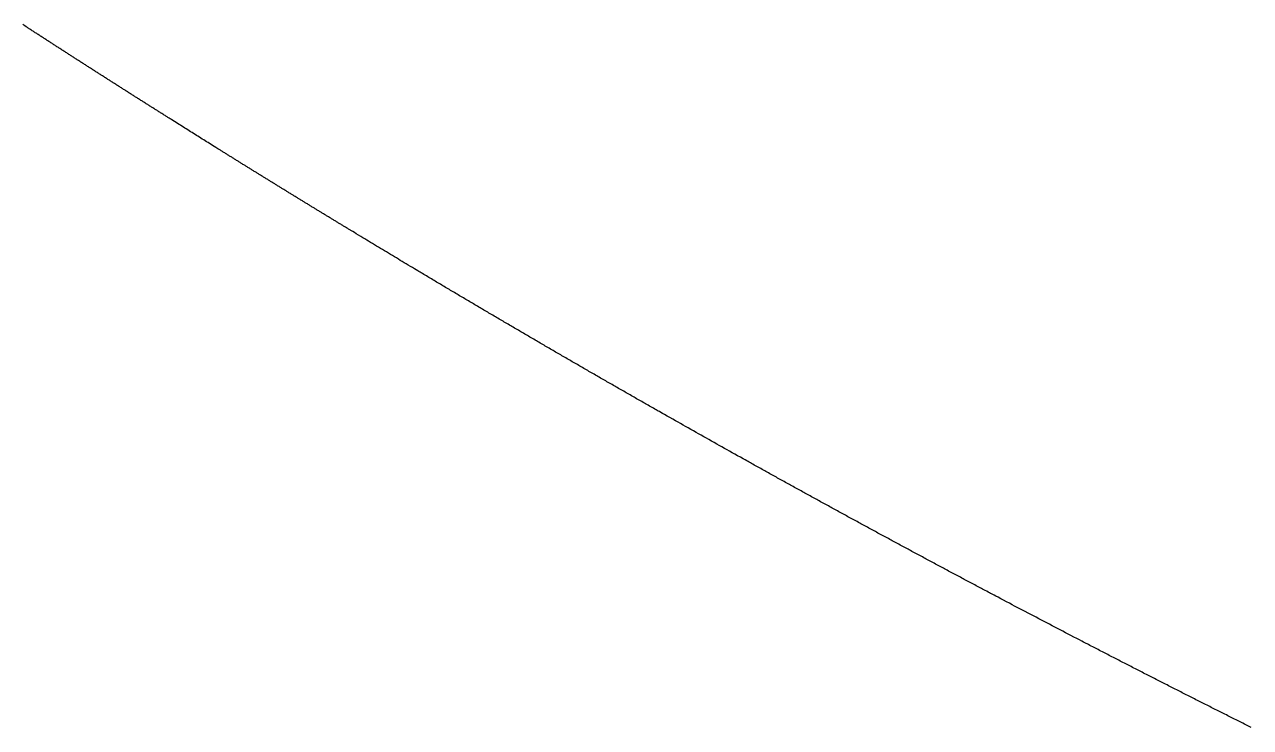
# Model space of a CAD drawing. Header units: millimetres. Extents: x 0 to 610, y 0 to 457.
# Drawn here: x 125.025 to 127.897, y 68.083 to 69.729 of the extents above; entities that cross this region are included whole.
import ezdxf

# ---------------------------------------------------------------- set-up
doc = ezdxf.new("R2010")
doc.units = ezdxf.units.MM
doc.layers.add('CUT_AIRCRAFT', color=7, linetype='Continuous')

msp = doc.modelspace()

# ---------------------------------------------------------------- linework, layer by layer
at = {"layer": 'CUT_AIRCRAFT'}
msp.add_lwpolyline([(127.89892, 68.08282), (127.89568, 68.08444), (127.89244, 68.08606), (127.8892, 68.08768), (127.88596, 68.0893), (127.88272, 68.09092), (127.87948, 68.09254), (127.87624, 68.09417), (127.873, 68.09579), (127.86976, 68.09741), (127.86652, 68.09903), (127.86329, 68.10066), (127.86005, 68.10228), (127.85681, 68.1039), (127.85357, 68.10553), (127.85033, 68.10715), (127.84709, 68.10878), (127.84386, 68.1104), (127.84062, 68.11203), (127.83738, 68.11366), (127.83415, 68.11528), (127.83091, 68.11691), (127.82767, 68.11854), (127.82444, 68.12017), (127.8212, 68.12179), (127.81796, 68.12342), (127.81473, 68.12505), (127.81149, 68.12668), (127.80826, 68.12831), (127.80502, 68.12994), (127.80179, 68.13157), (127.79855, 68.1332), (127.79532, 68.13484), (127.79208, 68.13647), (127.78885, 68.1381), (127.78562, 68.13973), (127.78238, 68.14137), (127.77915, 68.143), (127.77592, 68.14463), (127.77268, 68.14627), (127.76945, 68.1479), (127.76622, 68.14954), (127.76298, 68.15117), (127.75975, 68.15281), (127.75652, 68.15445), (127.75329, 68.15608), (127.75006, 68.15772), (127.74682, 68.15936), (127.74359, 68.16099), (127.74036, 68.16263), (127.73713, 68.16427), (127.7339, 68.16591), (127.73067, 68.16755), (127.72744, 68.16919), (127.72421, 68.17083), (127.72098, 68.17247), (127.71775, 68.17411), (127.71452, 68.17575), (127.71129, 68.17739), (127.70806, 68.17904), (127.70483, 68.18068), (127.7016, 68.18232), (127.69838, 68.18397), (127.69515, 68.18561), (127.69192, 68.18725), (127.68869, 68.1889), (127.68546, 68.19054), (127.68224, 68.19219), (127.67901, 68.19383), (127.67578, 68.19548), (127.67255, 68.19713), (127.66933, 68.19877), (127.6661, 68.20042), (127.66288, 68.20207), (127.65965, 68.20372), (127.65642, 68.20537), (127.6532, 68.20702), (127.64997, 68.20866), (127.64675, 68.21031), (127.64352, 68.21196), (127.6403, 68.21361), (127.63707, 68.21527), (127.63385, 68.21692), (127.63062, 68.21857), (127.6274, 68.22022), (127.62418, 68.22187), (127.62095, 68.22353), (127.61773, 68.22518), (127.6145, 68.22683), (127.61128, 68.22849), (127.60806, 68.23014), (127.60484, 68.2318), (127.60161, 68.23345), (127.59839, 68.23511), (127.59517, 68.23676), (127.59195, 68.23842), (127.58873, 68.24008), (127.58551, 68.24173), (127.58228, 68.24339), (127.57906, 68.24505), (127.57584, 68.24671), (127.57262, 68.24837), (127.5694, 68.25003), (127.56618, 68.25168), (127.56296, 68.25334), (127.55975, 68.255), (127.55653, 68.25666), (127.5533, 68.25833), (127.55007, 68.25999), (127.54684, 68.26166), (127.54363, 68.26332), (127.54043, 68.26498), (127.53725, 68.26662), (127.53406, 68.26827), (127.53084, 68.26993), (127.52755, 68.27163), (127.5242, 68.27337), (127.52086, 68.2751), (127.51765, 68.27676), (127.51468, 68.27829), (127.51199, 68.27969), (127.50923, 68.28112), (127.50598, 68.2828), (127.50182, 68.28496), (127.49646, 68.28774), (127.49019, 68.29099), (127.48343, 68.2945), (127.4766, 68.29805), (127.47005, 68.30146), (127.46374, 68.30474), (127.45756, 68.30795), (127.4514, 68.31116), (127.44517, 68.31441), (127.43888, 68.31769), (127.43255, 68.32099), (127.42621, 68.3243), (127.4199, 68.3276), (127.4136, 68.33089), (127.40732, 68.33418), (127.40104, 68.33746), (127.39476, 68.34075), (127.38848, 68.34404), (127.38219, 68.34734), (127.37587, 68.35065), (127.36955, 68.35397), (127.36322, 68.35729), (127.35694, 68.36059), (127.35072, 68.36386), (127.34458, 68.36709), (127.33842, 68.37033), (127.33213, 68.37365), (127.32559, 68.3771), (127.31876, 68.3807), (127.31201, 68.38426), (127.30576, 68.38756), (127.30046, 68.39036), (127.2964, 68.3925), (127.29329, 68.39414), (127.29069, 68.39552), (127.28815, 68.39686), (127.28534, 68.39835), (127.28227, 68.39997), (127.27907, 68.40167), (127.27585, 68.40337), (127.27271, 68.40504), (127.26963, 68.40667), (127.26659, 68.40828), (127.26355, 68.40989), (127.2605, 68.41151), (127.25742, 68.41314), (127.25434, 68.41477), (127.25126, 68.41641), (127.24818, 68.41805), (127.2451, 68.41968), (127.24203, 68.42131), (127.23896, 68.42294), (127.23589, 68.42457), (127.23282, 68.42621), (127.22975, 68.42784), (127.22667, 68.42947), (127.2236, 68.43111), (127.22053, 68.43274), (127.21746, 68.43438), (127.21439, 68.43601), (127.21131, 68.43765), (127.20824, 68.43929), (127.20517, 68.44092), (127.2021, 68.44256), (127.19903, 68.4442), (127.19596, 68.44583), (127.19289, 68.44747), (127.18982, 68.44911), (127.18675, 68.45075), (127.18368, 68.45239), (127.18061, 68.45403), (127.17754, 68.45567), (127.17447, 68.45731), (127.17141, 68.45895), (127.16834, 68.46059), (127.16527, 68.46223), (127.1622, 68.46387), (127.15913, 68.46552), (127.15606, 68.46716), (127.153, 68.4688), (127.14993, 68.47044), (127.14686, 68.47209), (127.1438, 68.47373), (127.14073, 68.47538), (127.13766, 68.47702), (127.1346, 68.47866), (127.13153, 68.48031), (127.12846, 68.48196), (127.1254, 68.4836), (127.12233, 68.48525), (127.11927, 68.48689), (127.1162, 68.48854), (127.11314, 68.49019), (127.11007, 68.49184), (127.10701, 68.49349), (127.10394, 68.49513), (127.10088, 68.49678), (127.09781, 68.49843), (127.09475, 68.50008), (127.09169, 68.50173), (127.08862, 68.50338), (127.08556, 68.50503), (127.0825, 68.50668), (127.07943, 68.50834), (127.07637, 68.50999), (127.07331, 68.51164), (127.07024, 68.51329), (127.06718, 68.51494), (127.06412, 68.5166), (127.06106, 68.51825), (127.058, 68.51991), (127.05494, 68.52156), (127.05187, 68.52321), (127.04881, 68.52487), (127.04575, 68.52652), (127.04269, 68.52818), (127.03963, 68.52984), (127.03657, 68.53149), (127.03351, 68.53315), (127.03045, 68.53481), (127.02739, 68.53646), (127.02433, 68.53812), (127.02127, 68.53978), (127.01821, 68.54144), (127.01515, 68.5431), (127.0121, 68.54476), (127.00904, 68.54642), (127.00598, 68.54808), (127.00292, 68.54974), (126.99986, 68.5514), (126.99681, 68.55306), (126.99375, 68.55472), (126.99069, 68.55638), (126.98763, 68.55805), (126.98458, 68.55971), (126.98152, 68.56137), (126.97846, 68.56303), (126.97541, 68.5647), (126.97235, 68.56636), (126.9693, 68.56803), (126.96624, 68.56969), (126.96318, 68.57136), (126.96013, 68.57302), (126.95707, 68.57469), (126.95402, 68.57635), (126.95096, 68.57802), (126.94791, 68.57969), (126.94485, 68.58135), (126.9418, 68.58302), (126.93875, 68.58469), (126.93569, 68.58636), (126.93264, 68.58803), (126.92959, 68.5897), (126.92653, 68.59137), (126.92348, 68.59303), (126.92043, 68.5947), (126.91737, 68.59638), (126.91432, 68.59805), (126.91127, 68.59972), (126.90822, 68.60139), (126.90517, 68.60306), (126.90211, 68.60473), (126.89906, 68.60641), (126.89601, 68.60808), (126.89296, 68.60975), (126.88991, 68.61143), (126.88686, 68.6131), (126.88381, 68.61477), (126.88076, 68.61645), (126.87771, 68.61812), (126.87466, 68.6198), (126.87161, 68.62148), (126.86856, 68.62315), (126.86551, 68.62483), (126.86246, 68.62651), (126.85941, 68.62818), (126.85636, 68.62986), (126.85331, 68.63154), (126.85027, 68.63322), (126.84722, 68.6349), (126.84417, 68.63657), (126.84112, 68.63825), (126.83808, 68.63993), (126.83503, 68.64161), (126.83198, 68.64329), (126.82893, 68.64498), (126.82589, 68.64666), (126.82284, 68.64834), (126.81979, 68.65002), (126.81675, 68.6517), (126.8137, 68.65339), (126.81066, 68.65507), (126.80761, 68.65675), (126.80457, 68.65844), (126.80152, 68.66012), (126.79848, 68.6618), (126.79543, 68.66349), (126.79239, 68.66517), (126.78934, 68.66686), (126.7863, 68.66855), (126.78325, 68.67023), (126.78021, 68.67192), (126.77717, 68.67361), (126.77412, 68.67529), (126.77108, 68.67698), (126.76804, 68.67867), (126.765, 68.68035), (126.76195, 68.68205), (126.7589, 68.68374), (126.75585, 68.68543), (126.75281, 68.68712), (126.74979, 68.6888), (126.74678, 68.69047), (126.74377, 68.69215), (126.74073, 68.69384), (126.73762, 68.69557), (126.73444, 68.69734), (126.73128, 68.6991), (126.72825, 68.70078), (126.72546, 68.70234), (126.72293, 68.70374), (126.72034, 68.70519), (126.71727, 68.7069), (126.7133, 68.70911), (126.70816, 68.71198), (126.70211, 68.71536), (126.69559, 68.719), (126.689, 68.72268), (126.68268, 68.72621), (126.6766, 68.72961), (126.67065, 68.73294), (126.66472, 68.73626), (126.65872, 68.73962), (126.65265, 68.74302), (126.64655, 68.74644), (126.64045, 68.74987), (126.63436, 68.75329), (126.6283, 68.7567), (126.62224, 68.7601), (126.61619, 68.7635), (126.61014, 68.7669), (126.60409, 68.77031), (126.59803, 68.77373), (126.59195, 68.77716), (126.58585, 68.78059), (126.57976, 68.78403), (126.5737, 68.78745), (126.56771, 68.79083), (126.56179, 68.79418), (126.55586, 68.79753), (126.5498, 68.80096), (126.54349, 68.80453), (126.53693, 68.80825), (126.53043, 68.81194), (126.52441, 68.81535), (126.51929, 68.81825), (126.51534, 68.8205), (126.51228, 68.82223), (126.5097, 68.82369), (126.50719, 68.82512), (126.50442, 68.8267), (126.50141, 68.82841), (126.49826, 68.8302), (126.4951, 68.83199), (126.49202, 68.83375), (126.48899, 68.83547), (126.486, 68.83717), (126.48302, 68.83887), (126.48001, 68.84058), (126.47699, 68.8423), (126.47396, 68.84403), (126.47093, 68.84576), (126.46791, 68.84748), (126.46489, 68.8492), (126.46187, 68.85092), (126.45885, 68.85265), (126.45583, 68.85437), (126.45282, 68.85609), (126.4498, 68.85782), (126.44678, 68.85954), (126.44376, 68.86127), (126.44074, 68.86299), (126.43772, 68.86472), (126.4347, 68.86644), (126.43168, 68.86817), (126.42867, 68.86989), (126.42565, 68.87162), (126.42263, 68.87335), (126.41961, 68.87508), (126.4166, 68.8768), (126.41358, 68.87853), (126.41056, 68.88026), (126.40755, 68.88199), (126.40453, 68.88372), (126.40152, 68.88545), (126.3985, 68.88718), (126.39548, 68.88891), (126.39247, 68.89064), (126.38945, 68.89237), (126.38644, 68.8941), (126.38342, 68.89583), (126.38041, 68.89757), (126.37739, 68.8993), (126.37438, 68.90103), (126.37137, 68.90276), (126.36835, 68.9045), (126.36534, 68.90623), (126.36233, 68.90797), (126.35931, 68.9097), (126.3563, 68.91144), (126.35329, 68.91317), (126.35028, 68.91491), (126.34726, 68.91664), (126.34425, 68.91838), (126.34124, 68.92012), (126.33823, 68.92185), (126.33522, 68.92359), (126.3322, 68.92533), (126.32919, 68.92707), (126.32618, 68.9288), (126.32317, 68.93054), (126.32016, 68.93228), (126.31715, 68.93402), (126.31414, 68.93576), (126.31113, 68.9375), (126.30812, 68.93924), (126.30511, 68.94098), (126.3021, 68.94273), (126.29909, 68.94447), (126.29609, 68.94621), (126.29308, 68.94795), (126.29007, 68.94969), (126.28706, 68.95144), (126.28405, 68.95318), (126.28104, 68.95493), (126.27804, 68.95667), (126.27503, 68.95841), (126.27202, 68.96016), (126.26902, 68.9619), (126.26601, 68.96365), (126.263, 68.9654), (126.26, 68.96714), (126.25699, 68.96889), (126.25398, 68.97064), (126.25098, 68.97238), (126.24797, 68.97413), (126.24497, 68.97588), (126.24196, 68.97763), (126.23896, 68.97938), (126.23595, 68.98113), (126.23295, 68.98287), (126.22994, 68.98462), (126.22694, 68.98637), (126.22394, 68.98813), (126.22093, 68.98988), (126.21793, 68.99163), (126.21492, 68.99338), (126.21192, 68.99513), (126.20892, 68.99688), (126.20592, 68.99864), (126.20291, 69.00039), (126.19991, 69.00214), (126.19691, 69.0039), (126.19391, 69.00565), (126.19091, 69.0074), (126.1879, 69.00916), (126.1849, 69.01091), (126.1819, 69.01267), (126.1789, 69.01443), (126.1759, 69.01618), (126.1729, 69.01794), (126.1699, 69.0197), (126.1669, 69.02145), (126.1639, 69.02321), (126.1609, 69.02497), (126.1579, 69.02673), (126.1549, 69.02849), (126.1519, 69.03024), (126.14891, 69.032), (126.14591, 69.03376), (126.14291, 69.03552), (126.13991, 69.03728), (126.13691, 69.03905), (126.13391, 69.04081), (126.13092, 69.04257), (126.12792, 69.04433), (126.12492, 69.04609), (126.12193, 69.04785), (126.11893, 69.04962), (126.11593, 69.05138), (126.11294, 69.05314), (126.10994, 69.05491), (126.10695, 69.05667), (126.10395, 69.05844), (126.10095, 69.0602), (126.09796, 69.06197), (126.09496, 69.06373), (126.09197, 69.0655), (126.08897, 69.06727), (126.08598, 69.06903), (126.08299, 69.0708), (126.07999, 69.07257), (126.077, 69.07433), (126.07401, 69.0761), (126.07101, 69.07787), (126.06802, 69.07964), (126.06503, 69.08141), (126.06203, 69.08318), (126.05904, 69.08495), (126.05605, 69.08672), (126.05306, 69.08849), (126.05006, 69.09026), (126.04707, 69.09203), (126.04408, 69.0938), (126.04109, 69.09558), (126.0381, 69.09735), (126.03511, 69.09912), (126.03212, 69.10089), (126.02913, 69.10267), (126.02614, 69.10444), (126.02315, 69.10622), (126.02016, 69.10799), (126.01717, 69.10977), (126.01418, 69.11154), (126.01119, 69.11332), (126.0082, 69.11509), (126.00521, 69.11687), (126.00222, 69.11865), (125.99924, 69.12042), (125.99625, 69.1222), (125.99326, 69.12398), (125.99027, 69.12576), (125.98728, 69.12754), (125.98429, 69.12932), (125.9813, 69.1311), (125.97832, 69.13287), (125.97536, 69.13464), (125.97239, 69.13641), (125.9694, 69.13819), (125.96638, 69.13999), (125.96332, 69.14182), (125.96027, 69.14364), (125.95728, 69.14542), (125.95444, 69.14712), (125.95173, 69.14873), (125.949, 69.15037), (125.94599, 69.15216), (125.9425, 69.15425), (125.93836, 69.15673), (125.93372, 69.1595), (125.92882, 69.16243), (125.92388, 69.16539), (125.9191, 69.16826), (125.91444, 69.17105), (125.90985, 69.17379), (125.90528, 69.17654), (125.90067, 69.1793), (125.89602, 69.18209), (125.89135, 69.18489), (125.88668, 69.1877), (125.88202, 69.1905), (125.87737, 69.19329), (125.87273, 69.19609), (125.86809, 69.19888), (125.86346, 69.20166), (125.85882, 69.20446), (125.85418, 69.20726), (125.84951, 69.21007), (125.84483, 69.21289), (125.84016, 69.21571), (125.83552, 69.21851), (125.83094, 69.22127), (125.82643, 69.22399), (125.82191, 69.22672), (125.81726, 69.22953), (125.81238, 69.23249), (125.80724, 69.2356), (125.80216, 69.23867), (125.79755, 69.24146), (125.79382, 69.24372), (125.79125, 69.24528), (125.78955, 69.24631), (125.78833, 69.24705), (125.78717, 69.24775), (125.78575, 69.24861), (125.78409, 69.24962), (125.78231, 69.2507), (125.78051, 69.25179), (125.77878, 69.25284), (125.77711, 69.25385), (125.77548, 69.25484), (125.77386, 69.25582), (125.77221, 69.25682), (125.77055, 69.25783), (125.76887, 69.25885), (125.7672, 69.25986), (125.76553, 69.26088), (125.76387, 69.26189), (125.76221, 69.26289), (125.76055, 69.2639), (125.75889, 69.26491), (125.75723, 69.26592), (125.75556, 69.26693), (125.7539, 69.26795), (125.75224, 69.26896), (125.75057, 69.26997), (125.74891, 69.27098), (125.74725, 69.27199), (125.74559, 69.273), (125.74392, 69.27401), (125.74226, 69.27502), (125.7406, 69.27604), (125.73894, 69.27705), (125.73727, 69.27806), (125.73561, 69.27907), (125.73395, 69.28008), (125.73229, 69.2811), (125.73063, 69.28211), (125.72897, 69.28312), (125.7273, 69.28413), (125.72564, 69.28515), (125.72398, 69.28616), (125.72232, 69.28717), (125.72066, 69.28818), (125.719, 69.2892), (125.71734, 69.29021), (125.71567, 69.29122), (125.71401, 69.29224), (125.71235, 69.29325), (125.71069, 69.29426), (125.70903, 69.29528), (125.70737, 69.29629), (125.70571, 69.29731), (125.70405, 69.29832), (125.70239, 69.29933), (125.70073, 69.30035), (125.69907, 69.30136), (125.69741, 69.30238), (125.69575, 69.30339), (125.69408, 69.30441), (125.69242, 69.30542), (125.69076, 69.30644), (125.6891, 69.30745), (125.68744, 69.30847), (125.68578, 69.30948), (125.68412, 69.3105), (125.68246, 69.31151), (125.6808, 69.31253), (125.67915, 69.31354), (125.67749, 69.31456), (125.67583, 69.31557), (125.67417, 69.31659), (125.67251, 69.31761), (125.67085, 69.31862), (125.66919, 69.31964), (125.66753, 69.32066), (125.66587, 69.32167), (125.66421, 69.32269), (125.66255, 69.32371), (125.66089, 69.32472), (125.65923, 69.32574), (125.65758, 69.32676), (125.65592, 69.32777), (125.65426, 69.32879), (125.6526, 69.32981), (125.65094, 69.33083), (125.64928, 69.33184), (125.64762, 69.33286), (125.64597, 69.33388), (125.64431, 69.3349), (125.64265, 69.33592), (125.64099, 69.33693), (125.63933, 69.33795), (125.63767, 69.33897), (125.63602, 69.33999), (125.63436, 69.34101), (125.6327, 69.34203), (125.63104, 69.34304), (125.62939, 69.34406), (125.62773, 69.34508), (125.62607, 69.3461), (125.62441, 69.34712), (125.62275, 69.34814), (125.6211, 69.34916), (125.61944, 69.35018), (125.61778, 69.3512), (125.61613, 69.35222), (125.61447, 69.35324), (125.61281, 69.35426), (125.61115, 69.35528), (125.6095, 69.3563), (125.60784, 69.35732), (125.60618, 69.35834), (125.60453, 69.35936), (125.60287, 69.36038), (125.60121, 69.3614), (125.59956, 69.36242), (125.5979, 69.36344), (125.59625, 69.36447), (125.59459, 69.36549), (125.59293, 69.36651), (125.59128, 69.36753), (125.58962, 69.36855), (125.58796, 69.36957), (125.58631, 69.3706), (125.58465, 69.37162), (125.583, 69.37264), (125.58134, 69.37366), (125.57969, 69.37468), (125.57803, 69.37571), (125.57637, 69.37673), (125.57472, 69.37775), (125.57306, 69.37877), (125.57141, 69.3798), (125.56975, 69.38082), (125.5681, 69.38184), (125.56644, 69.38287), (125.56479, 69.38389), (125.56313, 69.38491), (125.56148, 69.38594), (125.55982, 69.38696), (125.55817, 69.38798), (125.55651, 69.38901), (125.55486, 69.39003), (125.5532, 69.39105), (125.55155, 69.39208), (125.5499, 69.3931), (125.54824, 69.39413), (125.54659, 69.39515), (125.54493, 69.39618), (125.54328, 69.3972), (125.54162, 69.39823), (125.53997, 69.39925), (125.53832, 69.40027), (125.53666, 69.4013), (125.53501, 69.40233), (125.53335, 69.40335), (125.5317, 69.40438), (125.53005, 69.4054), (125.52839, 69.40643), (125.52674, 69.40745), (125.52509, 69.40848), (125.52343, 69.4095), (125.52178, 69.41053), (125.52013, 69.41156), (125.51847, 69.41258), (125.51682, 69.41361), (125.51517, 69.41464), (125.51351, 69.41566), (125.51186, 69.41669), (125.51021, 69.41772), (125.50856, 69.41874), (125.5069, 69.41977), (125.50525, 69.4208), (125.5036, 69.42182), (125.50195, 69.42285), (125.50029, 69.42388), (125.49863, 69.42491), (125.49698, 69.42594), (125.49534, 69.42696), (125.49371, 69.42798), (125.49207, 69.42899), (125.49042, 69.43002), (125.48873, 69.43107), (125.487, 69.43215), (125.48527, 69.43323), (125.48363, 69.43425), (125.48212, 69.43519), (125.48077, 69.43603), (125.47938, 69.4369), (125.47771, 69.43794), (125.47552, 69.4393), (125.47264, 69.4411), (125.46924, 69.44322), (125.46556, 69.44552), (125.46184, 69.44783), (125.45827, 69.45006), (125.45485, 69.4522), (125.4515, 69.45429), (125.44816, 69.45637), (125.44478, 69.45848), (125.44137, 69.46062), (125.43793, 69.46277), (125.43449, 69.46492), (125.43107, 69.46706), (125.42765, 69.4692), (125.42424, 69.47134), (125.42083, 69.47347), (125.41742, 69.4756), (125.41401, 69.47774), (125.4106, 69.47988), (125.40717, 69.48203), (125.40374, 69.48418), (125.4003, 69.48634), (125.39689, 69.48848), (125.39352, 69.4906), (125.39018, 69.49269), (125.38683, 69.49479), (125.38341, 69.49694), (125.37987, 69.49917), (125.37618, 69.50149), (125.37252, 69.50379), (125.36913, 69.50592), (125.36622, 69.50775), (125.36395, 69.50918), (125.36217, 69.5103), (125.36065, 69.51126), (125.35917, 69.51219), (125.35754, 69.51322), (125.35578, 69.51433), (125.35395, 69.51548), (125.35211, 69.51664), (125.35031, 69.51777), (125.34855, 69.51888), (125.3468, 69.51998), (125.34506, 69.52108), (125.34331, 69.52219), (125.34154, 69.5233), (125.33978, 69.52441), (125.33801, 69.52553), (125.33624, 69.52664), (125.33448, 69.52776), (125.33272, 69.52887), (125.33096, 69.52998), (125.3292, 69.53109), (125.32743, 69.5322), (125.32567, 69.53332), (125.32391, 69.53443), (125.32215, 69.53554), (125.32038, 69.53666), (125.31862, 69.53777), (125.31686, 69.53888), (125.3151, 69.54), (125.31334, 69.54111), (125.31158, 69.54223), (125.30981, 69.54334), (125.30805, 69.54445), (125.30629, 69.54557), (125.30453, 69.54668), (125.30277, 69.5478), (125.30101, 69.54891), (125.29925, 69.55003), (125.29749, 69.55114), (125.29573, 69.55226), (125.29396, 69.55337), (125.2922, 69.55449), (125.29044, 69.5556), (125.28868, 69.55672), (125.28692, 69.55783), (125.28516, 69.55895), (125.2834, 69.56006), (125.28164, 69.56118), (125.27988, 69.5623), (125.27812, 69.56341), (125.27636, 69.56453), (125.2746, 69.56565), (125.27284, 69.56676), (125.27108, 69.56788), (125.26932, 69.569), (125.26756, 69.57011), (125.2658, 69.57123), (125.26404, 69.57235), (125.26228, 69.57346), (125.26052, 69.57458), (125.25877, 69.5757), (125.25701, 69.57682), (125.25525, 69.57794), (125.25349, 69.57905), (125.25173, 69.58017), (125.24997, 69.58129), (125.24821, 69.58241), (125.24645, 69.58353), (125.2447, 69.58465), (125.24294, 69.58576), (125.24118, 69.58688), (125.23942, 69.588), (125.23766, 69.58912), (125.2359, 69.59024), (125.23415, 69.59136), (125.23239, 69.59248), (125.23063, 69.5936), (125.22887, 69.59472), (125.22711, 69.59584), (125.22536, 69.59696), (125.2236, 69.59808), (125.22184, 69.5992), (125.22008, 69.60032), (125.21833, 69.60144), (125.21657, 69.60256), (125.21481, 69.60368), (125.21305, 69.6048), (125.2113, 69.60592), (125.20954, 69.60704), (125.20778, 69.60816), (125.20603, 69.60929), (125.20427, 69.61041), (125.20251, 69.61153), (125.20076, 69.61265), (125.199, 69.61377), (125.19724, 69.61489), (125.19549, 69.61602), (125.19373, 69.61714), (125.19198, 69.61826), (125.19022, 69.61938), (125.18846, 69.62051), (125.18671, 69.62163), (125.18495, 69.62275), (125.1832, 69.62387), (125.18144, 69.625), (125.17968, 69.62612), (125.17793, 69.62724), (125.17617, 69.62837), (125.17442, 69.62949), (125.17266, 69.63062), (125.17091, 69.63174), (125.16915, 69.63286), (125.1674, 69.63399), (125.16564, 69.63511), (125.16389, 69.63624), (125.16213, 69.63736), (125.16038, 69.63848), (125.15862, 69.63961), (125.15687, 69.64073), (125.15511, 69.64186), (125.15336, 69.64298), (125.15161, 69.64411), (125.14985, 69.64524), (125.1481, 69.64636), (125.14634, 69.64749), (125.14459, 69.64861), (125.14283, 69.64974), (125.14108, 69.65086), (125.13933, 69.65199), (125.13757, 69.65312), (125.13582, 69.65424), (125.13407, 69.65537), (125.13231, 69.6565), (125.13056, 69.65762), (125.12881, 69.65875), (125.12705, 69.65988), (125.1253, 69.661), (125.12355, 69.66213), (125.12179, 69.66326), (125.12004, 69.66438), (125.11829, 69.66551), (125.11654, 69.66664), (125.11478, 69.66777), (125.11303, 69.6689), (125.11128, 69.67002), (125.10953, 69.67115), (125.10777, 69.67228), (125.10602, 69.67341), (125.10427, 69.67454), (125.10252, 69.67567), (125.10076, 69.67679), (125.09901, 69.67792), (125.09726, 69.67905), (125.09551, 69.68018), (125.09376, 69.68131), (125.09201, 69.68244), (125.09025, 69.68357), (125.0885, 69.6847), (125.08675, 69.68583), (125.085, 69.68696), (125.08325, 69.68809), (125.0815, 69.68922), (125.07975, 69.69035), (125.078, 69.69148), (125.07625, 69.69261), (125.07449, 69.69374), (125.07274, 69.69487), (125.07099, 69.696), (125.06924, 69.69714), (125.06749, 69.69827), (125.06574, 69.6994), (125.06399, 69.70053), (125.06224, 69.70166), (125.0605, 69.70279), (125.05875, 69.70392), (125.05699, 69.70506), (125.05523, 69.70619), (125.05347, 69.70733), (125.05172, 69.70846), (125.04999, 69.70959), (125.04828, 69.71069), (125.04656, 69.71181), (125.04481, 69.71294), (125.04299, 69.71412), (125.04111, 69.71534), (125.03925, 69.71654), (125.03751, 69.71767), (125.036, 69.71865), (125.03474, 69.71946), (125.03342, 69.72032), (125.03164, 69.72147), (125.029, 69.72318), (125.02523, 69.72563), (125.0206, 69.72863)], dxfattribs=at)

doc.saveas('drawing.dxf')
